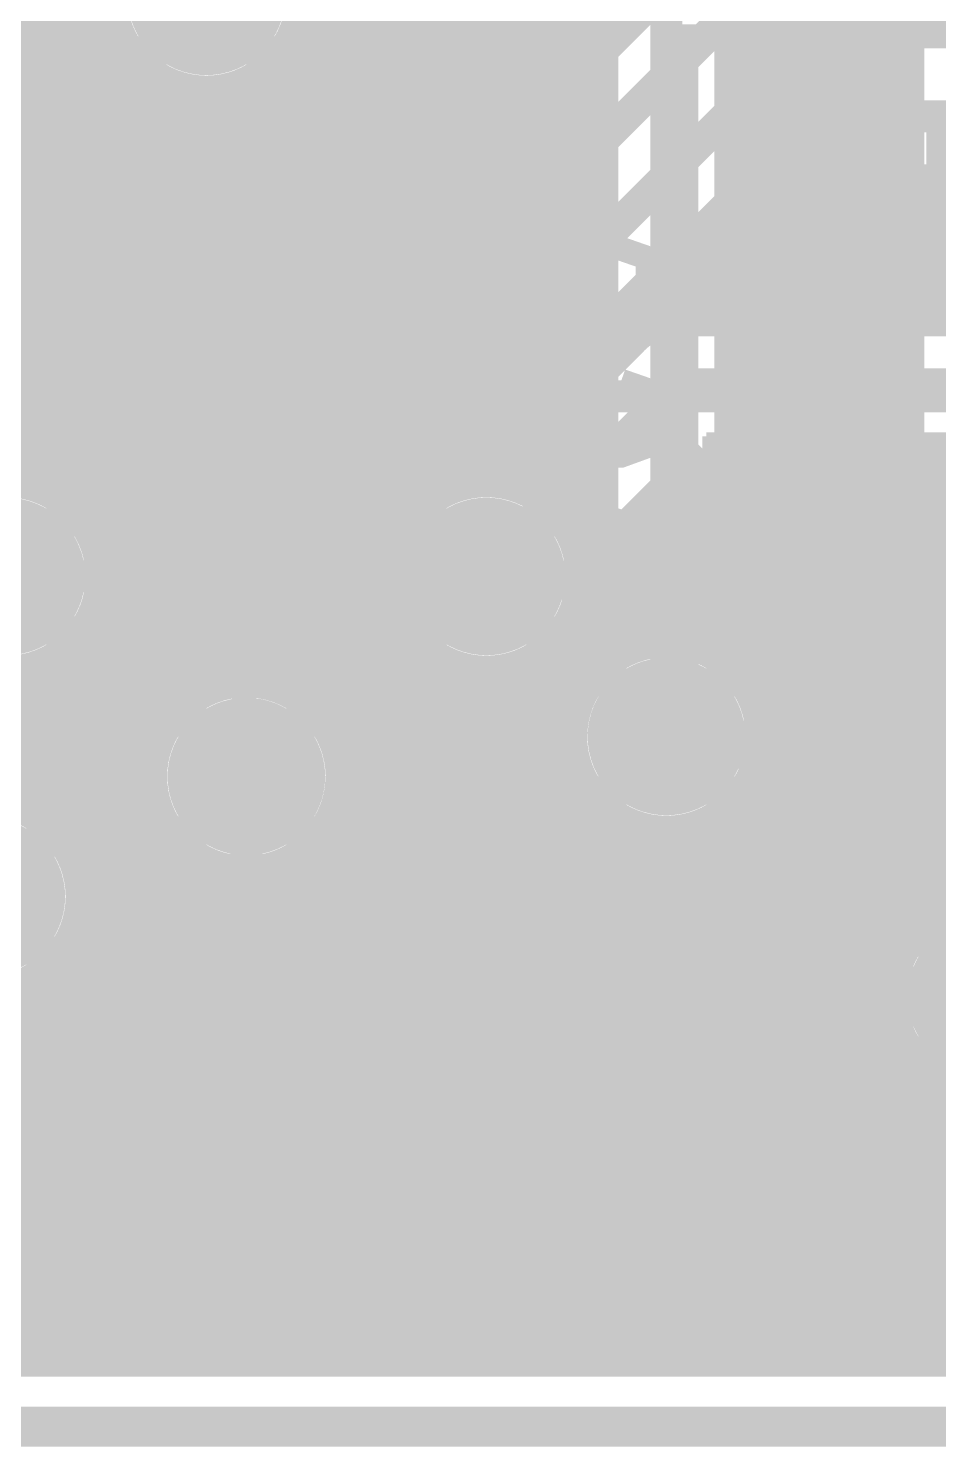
# Model space of a CAD drawing. Extents: x -4 to 136, y -50 to 40.
# Drawn here: x 16.65 to 22.43, y -4.13 to 4.88 of the extents above; entities that cross this region are included whole.
import ezdxf

# ---------------------------------------------------------------- set-up
doc = ezdxf.new("R2010")
doc.units = 0
doc.header["$MEASUREMENT"] = 0
doc.layers.get('0').update_dxf_attribs({"linetype": 'CONTINUOUS'})
for name, color, linetype in [('25-335-0_BOT', 7, 'CONTINUOUS'), ('25-335-0_DRD', 7, 'CONTINUOUS'), ('25-335-0_GND', 6, 'CONTINUOUS'), ('25-335-0_IN1', 4, 'CONTINUOUS'), ('25-335-0_SMT', 5, 'CONTINUOUS'), ('25-335-0_SPT', 10, 'CONTINUOUS'), ('25-335-0_SST', 9, 'CONTINUOUS'), ('25-335-0_TOP', 12, 'CONTINUOUS'), ('THRUHOLE_TAP', 15, 'CONTINUOUS')]:
    doc.layers.add(name, color=color, linetype=linetype)

# ---------------------------------------------------------------- blocks, each defined once
blk = doc.blocks.new('ROUND_40')
at = {"const_width": 0.29972}
blk.add_lwpolyline([(-0.14986, 0, 1), (0.14986, 0, 1)], format="xyb", close=True, dxfattribs=at)
blk = doc.blocks.new('ROUND_60')
at = {"const_width": 0.50038}
blk.add_lwpolyline([(-0.25019, 0, 1), (0.25019, 0, 1)], format="xyb", close=True, dxfattribs=at)
blk = doc.blocks.new('ROUND_62')
at = {"const_width": 0.50038}
blk.add_lwpolyline([(-0.25019, 0, 1), (0.25019, 0, 1)], format="xyb", close=True, dxfattribs=at)
blk = doc.blocks.new('RECTANGLE_17')
blk.add_solid([(0.508, 0.635), (0.508, -0.635), (-0.508, 0.635), (-0.508, -0.635)])
blk = doc.blocks.new('ROUND_23')
at = {"const_width": 0.10033}
blk.add_lwpolyline([(-0.050164, 0, 1), (0.050164, 0, 1)], format="xyb", close=True, dxfattribs=at)

msp = doc.modelspace()

# ---------------------------------------------------------------- linework, layer by layer
at = {"layer": '25-335-0_BOT'}
for points, const_width in [([(19.8882, 29.72816), (19.8882, 1.93294)], 0.254), ([(17.145, 27.07386), (17.145, -3.556)], 0.254), ([(20.701, 0.381), (20.701, 18.923)], 0.2032), ([(20.1168, 18.68678), (20.1168, 1.68656)], 0.254), ([(20.2692, 18.46326), (20.2692, 0.8382)], 0.254), ([(21.1328, 18.10766), (21.1328, 0.8382)], 0.254), ([(21.2598, 18.00606), (21.2598, 0.67056)], 0.254), ([(16.9418, 17.526), (16.9418, 1.8542)], 0.254), ([(19.6596, 11.65098), (19.6596, 2.0193)], 0.254), ([(19.431, 11.30808), (19.431, 2.01422)], 0.254), ([(18.9738, 11.18616), (18.9738, 1.63322)], 0.254), ([(19.2024, 11.19886), (19.2024, 1.9177)], 0.254), ([(21.4884, 10.5156), (21.4884, -3.556)], 0.254), ([(21.717, 10.34542), (21.717, -3.556)], 0.254), ([(21.9456, 10.29208), (21.9456, -3.556)], 0.254), ([(18.7452, 9.72566), (18.7452, -3.556)], 0.254), ([(18.5166, 9.57326), (18.5166, 0.53086)], 0.254), ([(22.1742, 8.5979), (22.1742, -0.9779)], 0.254), ([(22.2123, 8.5344), (22.2123, -0.9144)], 0.254), ([(17.17548, 4.9022), (16.9418, 4.9022)], 0.254), ([(20.2692, 4.9022), (18.38452, 4.9022)], 0.254), ([(22.2123, 4.9022), (21.1328, 4.9022)], 0.254), ([(17.2974, 4.6736), (16.9418, 4.6736)], 0.254), ([(20.2692, 4.6736), (18.26006, 4.6736)], 0.254), ([(18.288, 4.70662), (18.288, 0.70358)], 0.254), ([(22.2123, 4.6736), (21.1328, 4.6736)], 0.254), ([(17.3736, 4.5974), (17.3736, -3.556)], 0.254), ([(17.6022, 4.47548), (17.6022, 0.5842)], 0.254), ([(18.0594, 4.51612), (18.0594, 0.75692)], 0.254), ([(20.2692, 4.445), (16.9418, 4.445)], 0.254), ([(17.8308, 4.45262), (17.8308, 0.7239)], 0.254), ([(22.2123, 4.445), (21.1328, 4.445)], 0.254), ([(20.2692, 4.2164), (16.9418, 4.2164)], 0.254), ([(22.2123, 4.2164), (21.1328, 4.2164)], 0.254), ([(20.2692, 3.9878), (16.9418, 3.9878)], 0.254), ([(22.2123, 3.9878), (21.1328, 3.9878)], 0.254), ([(20.2692, 3.7592), (16.9418, 3.7592)], 0.254), ([(22.2123, 3.7592), (21.1328, 3.7592)], 0.254), ([(20.2692, 3.5306), (16.9418, 3.5306)], 0.254), ([(22.2123, 3.5306), (21.1328, 3.5306)], 0.254), ([(20.2692, 3.302), (16.9418, 3.302)], 0.254), ([(22.2123, 3.302), (21.1328, 3.302)], 0.254), ([(20.2692, 3.0734), (16.9418, 3.0734)], 0.254), ([(22.2123, 3.0734), (21.1328, 3.0734)], 0.254), ([(20.2692, 2.8448), (16.9418, 2.8448)], 0.254), ([(22.2123, 2.8448), (21.1328, 2.8448)], 0.254), ([(20.2692, 2.6162), (16.9418, 2.6162)], 0.254), ([(22.2123, 2.6162), (21.1328, 2.6162)], 0.254), ([(20.2692, 2.3876), (16.9418, 2.3876)], 0.254), ([(22.2123, 2.3876), (21.1328, 2.3876)], 0.254), ([(20.2692, 2.159), (16.9418, 2.159)], 0.254), ([(22.2123, 2.159), (21.1328, 2.159)], 0.254), ([(19.22272, 1.9304), (16.9418, 1.9304)], 0.254), ([(20.2692, 1.9304), (19.89328, 1.9304)], 0.254), ([(22.2123, 1.9304), (21.1328, 1.9304)], 0.254), ([(19.00682, 1.7018), (17.06118, 1.7018)], 0.254), ([(20.2692, 1.7018), (20.10918, 1.7018)], 0.254), ([(22.2123, 1.7018), (21.1328, 1.7018)], 0.254), ([(18.93316, 1.4732), (17.13484, 1.4732)], 0.254), ([(20.2692, 1.4732), (20.18284, 1.4732)], 0.254), ([(22.2123, 1.4732), (21.1328, 1.4732)], 0.254), ([(18.94586, 1.2446), (17.1196, 1.2446)], 0.254), ([(20.2692, 1.2446), (20.1676, 1.2446)], 0.254), ([(22.2123, 1.2446), (21.1328, 1.2446)], 0.254), ([(18.9738, 1.16078), (18.9738, -3.556)], 0.254), ([(20.1168, 1.1049), (20.1168, 0.61722)], 0.254), ([(19.05508, 1.016), (17.01038, 1.016)], 0.254), ([(20.2692, 1.016), (20.05838, 1.016)], 0.254), ([(22.2123, 1.016), (21.1328, 1.016)], 0.254), ([(16.9164, 0.9144), (16.9164, -0.29972)], 0.254), ([(19.2024, 0.8763), (19.2024, -3.556)], 0.254), ([(19.39798, 0.7874), (16.66748, 0.7874)], 0.254), ([(16.6878, 0.79248), (16.6878, -0.08382)], 0.254), ([(19.431, 0.77978), (19.431, -3.556)], 0.254), ([(19.6596, 0.7747), (19.6596, -3.556)], 0.254), ([(20.2184, 0.7874), (19.71548, 0.7874)], 0.254), ([(19.8882, 0.86106), (19.8882, -3.556)], 0.254), ([(22.2123, 0.7874), (21.18106, 0.7874)], 0.254), ([(17.57426, 0.5588), (16.3068, 0.5588)], 0.254), ([(20.09648, 0.5588), (18.4912, 0.5588)], 0.254), ([(22.2123, 0.5588), (21.30552, 0.5588)], 0.254), ([(17.4371, 0.3302), (16.3068, 0.3302)], 0.254), ([(20.07362, 0.3302), (18.6309, 0.3302)], 0.254), ([(22.2123, 0.3302), (21.32838, 0.3302)], 0.254), ([(20.1168, 0.14478), (20.1168, -3.556)], 0.254), ([(17.40408, 0.1016), (16.3068, 0.1016)], 0.254), ([(20.13712, 0.1016), (18.66392, 0.1016)], 0.254), ([(21.2598, 0.0889), (21.2598, -3.556)], 0.254), ([(22.2123, 0.1016), (21.26488, 0.1016)], 0.254), ([(17.45742, -0.127), (16.75384, -0.127)], 0.254), ([(20.32762, -0.127), (18.61058, -0.127)], 0.254), ([(22.2123, -0.127), (21.07184, -0.127)], 0.254), ([(20.3454, -0.1397), (20.3454, -3.556)], 0.254), ([(21.0312, -0.15494), (21.0312, -3.556)], 0.254), ([(18.5166, -0.27686), (18.5166, -3.556)], 0.254), ([(20.574, -0.23622), (20.574, -3.556)], 0.254), ([(20.8026, -0.2413), (20.8026, -3.556)], 0.254), ([(17.6276, -0.3556), (16.94688, -0.3556)], 0.254), ([(17.6022, -0.3302), (17.6022, -3.556)], 0.254), ([(22.2123, -0.3556), (18.43786, -0.3556)], 0.254), ([(17.8308, -0.4699), (17.8308, -3.556)], 0.254), ([(18.288, -0.44958), (18.288, -3.556)], 0.254), ([(18.0594, -0.50292), (18.0594, -3.556)], 0.254), ([(22.2123, -0.5842), (17.01038, -0.5842)], 0.254), ([(22.2123, -0.8128), (16.98752, -0.8128)], 0.254), ([(16.9164, -0.97028), (16.9164, -3.556)], 0.254), ([(22.14626, -1.0414), (16.86306, -1.0414)], 0.254), ([(16.6878, -1.18618), (16.6878, -3.556)], 0.254), ([(22.10308, -1.27), (15.7988, -1.27)], 0.254), ([(22.14626, -1.4986), (15.7988, -1.4986)], 0.254), ([(22.1742, -1.55956), (22.1742, -3.556)], 0.254), ([(22.29866, -1.7272), (15.7988, -1.7272)], 0.254), ([(22.4028, -1.80594), (22.4028, -3.556)], 0.254), ([(26.30678, -1.9558), (15.7988, -1.9558)], 0.254), ([(26.0223, -2.1844), (15.7988, -2.1844)], 0.254), ([(25.92578, -2.413), (15.7988, -2.413)], 0.254), ([(25.9207, -2.6416), (15.7988, -2.6416)], 0.254), ([(26.00706, -2.8702), (15.91818, -2.8702)], 0.254), ([(26.2509, -3.0988), (15.99184, -3.0988)], 0.254), ([(52.9844, -3.3274), (15.9766, -3.3274)], 0.254), ([(68.38442, -3.556), (15.86738, -3.556)], 0.254)]:
    msp.add_lwpolyline(points, dxfattribs=dict(at, const_width=const_width))
at = {"layer": '25-335-0_BOT', "const_width": 0.254}
for points in [[(17.15008, 5.08, 0.4142136), (17.78, 4.45008)], [(17.78, 4.45008, 0.4142136), (18.40992, 5.08)], [(19.558, 2.02692, 0.4142136), (18.92808, 1.397)], [(20.18792, 1.397, 0.4142136), (19.558, 2.02692)], [(17.13992, 1.397, 0.2063464), (16.94252, 1.85496)], [(16.51, 0.76708, 0.4142136), (17.13992, 1.397)], [(18.92808, 1.397, 0.4142136), (19.558, 0.76708)], [(19.558, 0.76708, 0.4142136), (20.18792, 1.397)], [(20.2692, 0.8382, 0.2063465), (20.07213, 0.381)], [(21.33092, 0.381, 0.2063464), (21.13352, 0.83896)], [(18.034, 0.75692, 0.4142136), (17.40408, 0.127)], [(18.66392, 0.127, 0.4142136), (18.034, 0.75692)], [(20.07108, 0.381, 0.4142136), (20.701, -0.24892)], [(20.701, -0.24892, 0.4142136), (21.33092, 0.381)], [(17.40408, 0.127, 0.4142136), (18.034, -0.50292)], [(18.034, -0.50292, 0.4142136), (18.66392, 0.127)], [(17.01292, -0.635, 0.4142136), (16.383, -0.00508)], [(16.383, -1.26492, 0.4142136), (17.01292, -0.635)], [(22.2123, -0.9144, 0.1509243), (22.10246, -1.27)], [(22.2123, -0.9144, 0.1509243), (22.10246, -1.27)], [(22.10308, -1.27, 0.4142136), (22.733, -1.89992)], [(22.10308, -1.27, 0.4142136), (22.733, -1.89992)]]:
    msp.add_lwpolyline(points, format="xyb", dxfattribs=at)
at = {"layer": '25-335-0_DRD', "const_width": 0.254}
for points in [[(-4.0005, 34.00044), (-4.0005, -4.0005), (135.99922, -4.0005), (135.99922, 34.00044), (-4.0005, 34.00044)], [(17.145, 5.715), (17.145, 4.445)], [(18.415, 5.715), (17.145, 4.445)], [(18.415, 4.445), (17.145, 5.715)], [(18.415, 4.445), (18.415, 5.715)], [(17.145, 4.445), (18.415, 4.445)], [(17.145, 2.032), (15.875, 2.032)], [(17.145, 2.032), (15.875, 0.762)], [(17.145, 0.762), (15.875, 2.032)], [(17.145, 0.762), (17.145, 2.032)], [(18.923, 2.032), (18.923, 0.762)], [(20.193, 2.032), (18.923, 2.032)], [(20.193, 2.032), (18.923, 0.762)], [(20.193, 0.762), (18.923, 2.032)], [(20.193, 0.762), (20.193, 2.032)], [(20.066, 1.016), (20.066, -0.254)], [(21.336, 1.016), (20.066, 1.016)], [(21.336, 1.016), (20.066, -0.254)], [(21.336, -0.254), (20.066, 1.016)], [(21.336, -0.254), (21.336, 1.016)], [(15.875, 0.762), (17.145, 0.762)], [(17.399, 0.762), (17.399, -0.508)], [(18.669, 0.762), (17.399, 0.762)], [(18.669, 0.762), (17.399, -0.508)], [(18.669, -0.508), (17.399, 0.762)], [(18.669, -0.508), (18.669, 0.762)], [(18.923, 0.762), (20.193, 0.762)], [(17.018, 0), (15.748, 0)], [(17.018, 0), (15.748, -1.27)], [(17.018, -1.27), (15.748, 0)], [(17.018, -1.27), (17.018, 0)], [(20.066, -0.254), (21.336, -0.254)], [(17.399, -0.508), (18.669, -0.508)], [(22.098, -0.635), (22.098, -1.905)], [(23.368, -0.635), (22.098, -0.635)], [(23.368, -0.635), (22.098, -1.905)], [(23.368, -1.905), (22.098, -0.635)], [(22.098, -0.635), (22.098, -1.905)], [(23.368, -0.635), (22.098, -0.635)], [(23.368, -0.635), (22.098, -1.905)], [(23.368, -1.905), (22.098, -0.635)], [(15.748, -1.27), (17.018, -1.27)], [(22.098, -1.905), (23.368, -1.905)], [(22.098, -1.905), (23.368, -1.905)]]:
    msp.add_lwpolyline(points, dxfattribs=at)
at = {"layer": '25-335-0_GND', "const_width": 0.254}
msp.add_lwpolyline([(-4.0005, 34.00044), (-4.0005, -4.0005), (135.99922, -4.0005), (135.99922, 34.00044), (-4.0005, 34.00044)], dxfattribs=at)
at = {"layer": '25-335-0_IN1'}
for points, const_width in [([(4.318, 14.859), (4.318, 2.032), (8.255, -1.905), (16.51, -1.905), (17.018, -1.397), (17.018, 0.254), (21.082, 4.318), (25.527, 4.318), (26.797, 3.048), (39.497, 3.048)], 0.2032), ([(18.5166, 9.0932), (18.5166, 2.9972)], 0.254), ([(18.7452, 9.0932), (18.7452, 3.2258)], 0.254), ([(18.9738, 9.0932), (18.9738, 3.4544)], 0.254), ([(19.2024, 9.0932), (19.2024, 3.683)], 0.254), ([(19.431, 9.0932), (19.431, 3.9116)], 0.254), ([(19.6596, 9.0932), (19.6596, 4.1402)], 0.254), ([(19.8882, 9.0932), (19.8882, 4.3688)], 0.254), ([(20.1168, 9.0932), (20.1168, 4.5974)], 0.254), ([(20.3454, 9.0932), (20.3454, 4.826)], 0.254), ([(16.6878, 5.56006), (16.6878, 2.00152)], 0.254), ([(16.9164, 5.33146), (16.9164, 1.87706)], 0.254), ([(20.7772, 5.2578), (17.10944, 1.59004)], 0.254), ([(17.145, 5.10286), (17.145, 1.6256)], 0.254), ([(24.13, 4.953), (21.082, 4.953), (14.732, -1.397), (8.382, -1.397), (5.08, 1.905), (5.08, 5.08)], 0.2032), ([(17.17548, 4.9022), (13.3858, 4.9022)], 0.254), ([(20.41906, 4.9022), (18.38452, 4.9022)], 0.254), ([(17.2974, 4.6736), (13.1572, 4.6736)], 0.254), ([(20.19046, 4.6736), (18.26006, 4.6736)], 0.254), ([(18.288, 4.70662), (18.288, 2.7686)], 0.254), ([(17.3736, 4.5974), (17.3736, 1.8542)], 0.254), ([(17.6022, 4.47548), (17.6022, 2.0828)], 0.254), ([(18.0594, 4.51612), (18.0594, 2.54)], 0.254), ([(19.96186, 4.445), (13.1318, 4.445)], 0.254), ([(17.8308, 4.45262), (17.8308, 2.3114)], 0.254), ([(19.73326, 4.2164), (13.1318, 4.2164)], 0.254), ([(19.50466, 3.9878), (13.1318, 3.9878)], 0.254), ([(21.2598, 3.8862), (19.37258, 1.99898)], 0.254), ([(25.34666, 3.8862), (21.2598, 3.8862)], 0.254), ([(21.2598, 3.88366), (21.2598, 3.048)], 0.254), ([(21.4884, 3.8862), (21.4884, 3.048)], 0.254), ([(21.717, 3.8862), (21.717, 3.048)], 0.254), ([(21.9456, 3.8862), (21.9456, 3.048)], 0.254), ([(22.1742, 3.8862), (22.1742, 3.048)], 0.254), ([(22.4028, 3.8862), (22.4028, 3.048)], 0.254), ([(19.27606, 3.7592), (14.48816, 3.7592)], 0.254), ([(25.47366, 3.7592), (21.1328, 3.7592)], 0.254), ([(21.0312, 3.65506), (21.0312, 3.048)], 0.254), ([(19.04746, 3.5306), (14.78788, 3.5306)], 0.254), ([(25.70226, 3.5306), (20.9042, 3.5306)], 0.254), ([(20.8026, 3.42646), (20.8026, 3.048)], 0.254), ([(18.81886, 3.302), (14.95044, 3.302)], 0.254), ([(25.93086, 3.302), (20.6756, 3.302)], 0.254), ([(20.574, 3.19786), (20.574, 2.9972)], 0.254), ([(18.59026, 3.0734), (15.04442, 3.0734)], 0.254), ([(24.50846, 3.0734), (20.447, 3.0734)], 0.254), ([(24.48306, 3.048), (20.7772, 3.048)], 0.254), ([(20.3454, 2.96926), (20.3454, 2.794)], 0.254), ([(18.36166, 2.8448), (15.08506, 2.8448)], 0.254), ([(20.4724, 2.921), (19.57578, 2.02692)], 0.254), ([(20.39366, 2.8448), (20.2184, 2.8448)], 0.254), ([(20.1168, 2.74066), (20.1168, 2.5654)], 0.254), ([(18.13306, 2.6162), (15.0876, 2.6162)], 0.254), ([(24.9428, 2.6162), (20.7772, 2.6162), (19.558, 1.397)], 0.2032), ([(20.16506, 2.6162), (19.9898, 2.6162)], 0.254), ([(19.8882, 2.51206), (19.8882, 2.3368)], 0.254), ([(17.90446, 2.3876), (15.0876, 2.3876)], 0.254), ([(19.93646, 2.3876), (19.7612, 2.3876)], 0.254), ([(19.6596, 2.28346), (19.6596, 2.1082)], 0.254), ([(17.67586, 2.159), (15.07744, 2.159)], 0.254), ([(19.70786, 2.159), (19.5326, 2.159)], 0.254), ([(20.955, 2.1844), (20.18792, 1.41478)], 0.254), ([(24.50846, 2.159), (20.9296, 2.159)], 0.254), ([(24.48306, 2.1844), (20.955, 2.1844)], 0.254), ([(21.0312, 2.1844), (21.0312, 0.91694)], 0.254), ([(21.2598, 2.1844), (21.2598, 0.67056)], 0.254), ([(21.4884, 2.1844), (21.4884, -3.556)], 0.254), ([(21.717, 2.1844), (21.717, -3.556)], 0.254), ([(21.9456, 2.1844), (21.9456, -3.556)], 0.254), ([(22.1742, 2.1844), (22.1742, -0.9779)], 0.254), ([(22.4028, 2.1844), (22.4028, -0.73406)], 0.254), ([(19.431, 2.05486), (19.431, 2.01422)], 0.254), ([(20.8026, 2.02946), (20.8026, 1.0033)], 0.254), ([(17.44726, 1.9304), (16.84528, 1.9304)], 0.254), ([(39.7002, 1.9304), (20.701, 1.9304)], 0.254), ([(20.574, 1.80086), (20.574, 0.99822)], 0.254), ([(17.21866, 1.7018), (17.06118, 1.7018)], 0.254), ([(39.7002, 1.7018), (20.4724, 1.7018)], 0.254), ([(18.95602, 1.57988), (18.12544, 0.7493)], 0.254), ([(20.3454, 1.57226), (20.3454, 0.9017)], 0.254), ([(18.93316, 1.4732), (18.8468, 1.4732)], 0.254), ([(39.7002, 1.4732), (20.2438, 1.4732)], 0.254), ([(18.7452, 1.36906), (18.7452, -3.556)], 0.254), ([(18.94586, 1.2446), (18.6182, 1.2446)], 0.254), ([(39.7002, 1.2446), (20.1676, 1.2446)], 0.254), ([(18.5166, 1.14046), (18.5166, 0.53086)], 0.254), ([(18.9738, 1.16078), (18.9738, -3.556)], 0.254), ([(20.1168, 1.1049), (20.1168, 0.61722)], 0.254), ([(19.05508, 1.016), (18.3896, 1.016)], 0.254), ([(39.7002, 1.016), (20.05838, 1.016)], 0.254), ([(18.288, 0.91186), (18.288, 0.70358)], 0.254), ([(19.2024, 0.8763), (19.2024, -3.556)], 0.254), ([(19.39798, 0.7874), (18.161, 0.7874)], 0.254), ([(19.431, 0.77978), (19.431, -3.556)], 0.254), ([(19.6596, 0.7747), (19.6596, -3.556)], 0.254), ([(20.2184, 0.7874), (19.71548, 0.7874)], 0.254), ([(19.8882, 0.86106), (19.8882, -3.556)], 0.254), ([(39.7002, 0.7874), (21.18106, 0.7874)], 0.254), ([(20.09648, 0.5588), (18.4912, 0.5588)], 0.254), ([(39.7002, 0.5588), (21.30552, 0.5588)], 0.254), ([(20.07362, 0.3302), (18.6309, 0.3302)], 0.254), ([(39.7002, 0.3302), (21.32838, 0.3302)], 0.254), ([(20.1168, 0.14478), (20.1168, -3.556)], 0.254), ([(18.034, 0.127), (18.034, -1.016), (16.637, -2.413), (15.24, -2.413), (14.097, -3.556), (4.826, -3.556), (3.683, -2.413)], 0.2032), ([(20.13712, 0.1016), (18.66392, 0.1016)], 0.254), ([(21.2598, 0.0889), (21.2598, -3.556)], 0.254), ([(39.7002, 0.1016), (21.26488, 0.1016)], 0.254), ([(20.32762, -0.127), (18.61058, -0.127)], 0.254), ([(39.7002, -0.127), (21.07184, -0.127)], 0.254), ([(20.3454, -0.1397), (20.3454, -3.556)], 0.254), ([(21.0312, -0.15494), (21.0312, -3.556)], 0.254), ([(18.5166, -0.27686), (18.5166, -3.556)], 0.254), ([(20.574, -0.23622), (20.574, -3.556)], 0.254), ([(20.8026, -0.2413), (20.8026, -3.556)], 0.254), ([(18.4658, -0.3302), (18.4658, -1.016)], 0.254), ([(25.8064, -0.3556), (18.4658, -0.3556)], 0.254), ([(25.68448, -0.5842), (18.4658, -0.5842)], 0.254), ([(22.29866, -0.8128), (18.4658, -0.8128)], 0.254), ([(22.14626, -1.0414), (18.4658, -1.0414)], 0.254), ([(22.10308, -1.27), (18.38198, -1.27)], 0.254), ([(18.3388, -1.3208), (16.94688, -2.71272)], 0.254), ([(18.288, -1.3716), (18.288, -3.556)], 0.254), ([(22.14626, -1.4986), (18.161, -1.4986)], 0.254), ([(22.1742, -1.55956), (22.1742, -3.556)], 0.254), ([(18.0594, -1.6002), (18.0594, -3.556)], 0.254), ([(22.29866, -1.7272), (17.9324, -1.7272)], 0.254), ([(17.8308, -1.8288), (17.8308, -3.556)], 0.254), ([(22.4028, -1.80594), (22.4028, -3.556)], 0.254), ([(22.6822, -1.9558), (17.7038, -1.9558)], 0.254), ([(17.6022, -2.0574), (17.6022, -3.556)], 0.254), ([(22.9108, -2.1844), (17.4752, -2.1844)], 0.254), ([(17.3736, -2.286), (17.3736, -3.556)], 0.254), ([(23.1394, -2.413), (17.2466, -2.413)], 0.254), ([(17.145, -2.5146), (17.145, -3.556)], 0.254), ([(23.368, -2.6416), (17.018, -2.6416)], 0.254), ([(16.9164, -2.74066), (16.9164, -3.556)], 0.254), ([(16.637, -2.8448), (15.90294, -2.8448)], 0.254), ([(23.5966, -2.8702), (15.91818, -2.8702)], 0.254), ([(16.6878, -2.84226), (16.6878, -3.556)], 0.254), ([(26.2509, -3.0988), (15.99184, -3.0988)], 0.254), ([(52.9844, -3.3274), (15.9766, -3.3274)], 0.254), ([(68.38442, -3.556), (15.86738, -3.556)], 0.254)]:
    msp.add_lwpolyline(points, dxfattribs=dict(at, const_width=const_width))
at = {"layer": '25-335-0_IN1', "const_width": 0.254}
for points in [[(17.15008, 5.08, 0.4142136), (17.78, 4.45008)], [(17.78, 4.45008, 0.4142136), (18.40992, 5.08)], [(20.7772, 3.048, 0.1989132), (20.47187, 2.92153)], [(17.10944, 1.59004, 0.3256421), (16.51, 2.02692)], [(19.558, 2.02692, 0.0748384), (19.37257, 1.99901)], [(18.95602, 1.57988, 0.0738682), (18.92885, 1.397)], [(18.92808, 1.397, 0.4142136), (19.558, 0.76708)], [(19.558, 0.76708, 0.4142136), (20.18792, 1.397)], [(20.701, 1.01092, 0.4142136), (20.07108, 0.381)], [(21.33092, 0.381, 0.4142136), (20.701, 1.01092)], [(18.66392, 0.127, 0.3721004), (18.12544, 0.7493)], [(20.07108, 0.381, 0.4142136), (20.701, -0.24892)], [(20.701, -0.24892, 0.4142136), (21.33092, 0.381)], [(18.4658, -0.3302, 0.2063465), (18.66287, 0.127)], [(22.733, -0.64008, 0.4142136), (22.10308, -1.27)], [(22.733, -0.64008, 0.4142136), (22.10308, -1.27)], [(18.3388, -1.3208, 0.1989124), (18.46505, -1.016)], [(22.10308, -1.27, 0.3604217), (22.61616, -1.88722)], [(22.10308, -1.27, 0.3604217), (22.61616, -1.88722)], [(16.637, -2.8448, 0.1989124), (16.94233, -2.71833)], [(16.637, -2.8448, 0.1989124), (16.94233, -2.71833)]]:
    msp.add_lwpolyline(points, format="xyb", dxfattribs=at)
at = {"layer": '25-335-0_SST', "const_width": 0.1524}
for points in [[(9.17956, 5.69468), (13.68044, 5.69468), (19.07032, 5.69468), (19.07032, -3.15468), (16.91894, -3.15468)], [(18.01876, -1.905), (4.8387, -1.905), (4.23926, -2.50444), (18.62074, -2.50444), (18.01876, -1.905), (18.01876, 4.445), (18.62074, 5.04444), (18.62074, -2.50444)], [(18.01876, 4.445), (13.68044, 4.445), (13.68044, 5.04444), (18.62074, 5.04444)], [(20.828, 0.254), (24.892, 0.254), (24.892, 4.826), (23.114, 4.826), (22.86, 4.572), (22.606, 4.826), (20.828, 4.826), (20.828, 0.254)], [(19.7358, 3.47726), (19.56562, 3.41884), (19.56562, 3.18008), (19.7358, 3.12166), (19.90598, 3.00228), (20.41398, 3.00228), (20.58162, 3.06324), (20.58162, 3.41884), (20.41398, 3.47726), (19.7358, 3.47726)], [(19.90598, 3.24104), (19.56562, 3.00228)], [(19.56562, 2.16408), (19.56562, 2.63906), (20.2438, 2.16408), (20.41398, 2.16408), (20.58162, 2.22504), (20.58162, 2.58064), (20.41398, 2.63906)], [(19.56562, 1.62306), (19.7358, 1.74244), (19.90598, 1.80086), (20.2438, 1.80086), (20.41398, 1.74244), (20.58162, 1.62306), (20.58162, 1.50368), (20.41398, 1.38684), (20.2438, 1.32588), (19.90598, 1.32588), (19.7358, 1.38684), (19.56562, 1.50368), (19.56562, 1.62306)]]:
    msp.add_lwpolyline(points, dxfattribs=at)
for points in [[(16.2687, -3.15468, 0.3400612), (16.59382, -3.4036)], [(16.59382, -3.4036, 0.34006), (16.91894, -3.15468)]]:
    msp.add_lwpolyline(points, format="xyb", dxfattribs=at)
at = {"layer": '25-335-0_TOP'}
for points, const_width in [([(27.94, 2.6162), (27.94, 2.667), (27.178, 3.429), (24.765, 3.429), (23.876, 2.54), (20.32, 2.54), (17.78, 5.08)], 0.2032), ([(34.29, 2.6162), (34.2392, 2.6162), (33.274, 1.651), (33.274, 0.635), (33.02, 0.381), (20.701, 0.381)], 0.2032), ([(21.844, 1.397), (19.558, 1.397), (16.51, 1.397)], 0.2032), ([(19.558, 1.397), (21.844, 1.397)], 0.2032), ([(13.843, -2.921), (15.24, -1.524), (16.256, -1.524), (17.145, -2.413), (24.511, -2.413), (25.527, -1.397), (27.178, -1.397), (27.432, -1.143), (45.974, -1.143), (46.482, -0.635), (50.8, -0.635), (51.562, 0.127), (51.562, 1.143)], 0.2032), ([(50.292, 0.762), (49.911, 0.381), (46.228, 0.381), (45.72, -0.127), (25.654, -0.127), (25.146, -0.635), (18.796, -0.635), (18.034, 0.127)], 0.2032), ([(22.733, -1.27), (18.161, -1.27), (16.764, 0.127), (14.097, 0.127), (13.97, 0)], 0.381), ([(22.733, -1.27), (18.161, -1.27), (16.764, 0.127), (14.097, 0.127), (13.97, 0)], 0.381), ([(24.765, -1.27), (24.13, -1.905), (17.653, -1.905), (16.383, -0.635)], 0.2032), ([(3.048, -3.302), (3.55092, -3.302), (3.80492, -3.556), (14.097, -3.556), (15.621, -2.032), (16.129, -2.032), (17.018, -2.921), (24.638, -2.921), (25.654, -1.905), (27.305, -1.905), (27.559, -1.651), (46.101, -1.651), (46.609, -1.143), (51.308, -1.143), (51.435, -1.016)], 0.2032), ([(15.367, -3.175), (15.86992, -3.175), (16.12392, -3.429), (26.035, -3.429), (26.162, -3.556), (68.707, -3.556), (68.961, -3.302)], 0.2032)]:
    msp.add_lwpolyline(points, dxfattribs=dict(at, const_width=const_width))

# ---------------------------------------------------------------- block references
at = {"layer": '25-335-0_BOT'}
for p in [(17.78, 5.08), (16.51, 1.397), (19.558, 1.397), (20.701, 0.381), (18.034, 0.127), (16.383, -0.635)]:
    msp.add_blockref('ROUND_40', p, dxfattribs=at)
at = {"layer": '25-335-0_GND'}
for name, p in [('ROUND_60', (17.78, 5.08)), ('ROUND_60', (16.51, 1.397)), ('ROUND_60', (19.558, 1.397)), ('ROUND_60', (20.701, 0.381)), ('ROUND_60', (18.034, 0.127)), ('ROUND_60', (16.383, -0.635)), ('ROUND_62', (22.733, -1.27))]:
    msp.add_blockref(name, p, dxfattribs=at)
at = {"layer": '25-335-0_IN1'}
for p in [(17.78, 5.08), (16.51, 1.397), (19.558, 1.397), (20.701, 0.381), (18.034, 0.127), (16.383, -0.635)]:
    msp.add_blockref('ROUND_40', p, dxfattribs=at)
at = {"layer": '25-335-0_SMT'}
for p in [(22.86, 3.683), (21.844, 1.397)]:
    msp.add_blockref('RECTANGLE_17', p, dxfattribs=at)
at = {"layer": '25-335-0_SPT'}
for p in [(22.86, 3.683), (21.844, 1.397)]:
    msp.add_blockref('RECTANGLE_17', p, dxfattribs=at)
at = {"layer": '25-335-0_TOP'}
for name, p in [('ROUND_40', (17.78, 5.08)), ('RECTANGLE_17', (22.86, 3.683)), ('RECTANGLE_17', (21.844, 1.397)), ('ROUND_40', (16.51, 1.397)), ('ROUND_40', (19.558, 1.397)), ('ROUND_40', (20.701, 0.381)), ('ROUND_40', (18.034, 0.127)), ('ROUND_40', (16.383, -0.635))]:
    msp.add_blockref(name, p, dxfattribs=at)
at = {"layer": 'THRUHOLE_TAP'}
for p in [(19.558, 1.397), (20.701, 0.381), (18.034, 0.127)]:
    msp.add_blockref('ROUND_23', p, dxfattribs=at)

doc.saveas('drawing.dxf')
